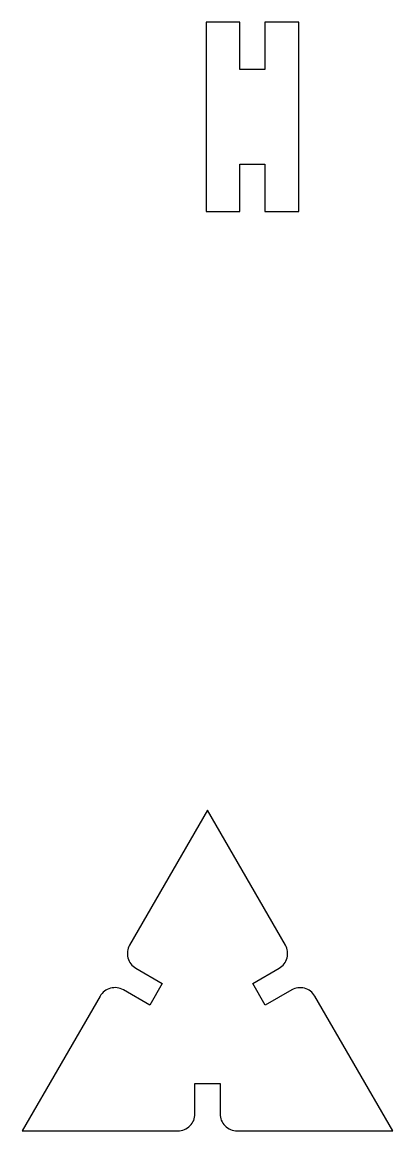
# Model space of a CAD drawing. Header units: millimetres. Extents: x 164 to 219, y 211 to 375.
import ezdxf

# ---------------------------------------------------------------- set-up
doc = ezdxf.new("R2010")
doc.units = ezdxf.units.MM
doc.layers.get('0').update_dxf_attribs({"linetype": 'CONTINUOUS'})

msp = doc.modelspace()

# ---------------------------------------------------------------- linework, layer by layer
msp.add_lwpolyline([(191.44, 374.99), (191.44, 346.99), (196.44, 346.99), (196.44, 353.99), (200.14, 353.99), (200.14, 346.99), (205.14, 346.99), (205.14, 374.99), (200.14, 374.99), (200.14, 367.99), (196.44, 367.99), (196.44, 374.99)], close=True)
msp.add_lwpolyline([(203.16, 238.52), (191.66, 258.44), (180.16, 238.52, 0.414214), (181.08, 235.09), (184.98, 232.84), (183.13, 229.63), (179.23, 231.88, 0.414214), (175.79, 230.96), (164.29, 211.04), (187.29, 211.04, 0.414214), (189.81, 213.56), (189.81, 218.06), (193.51, 218.06), (193.51, 213.56, 0.414214), (196.02, 211.04), (219.02, 211.04), (207.52, 230.96, 0.414214), (204.09, 231.88), (200.19, 229.63), (198.34, 232.84), (202.24, 235.09, 0.414214)], format="xyb", close=True)

doc.saveas('drawing.dxf')
